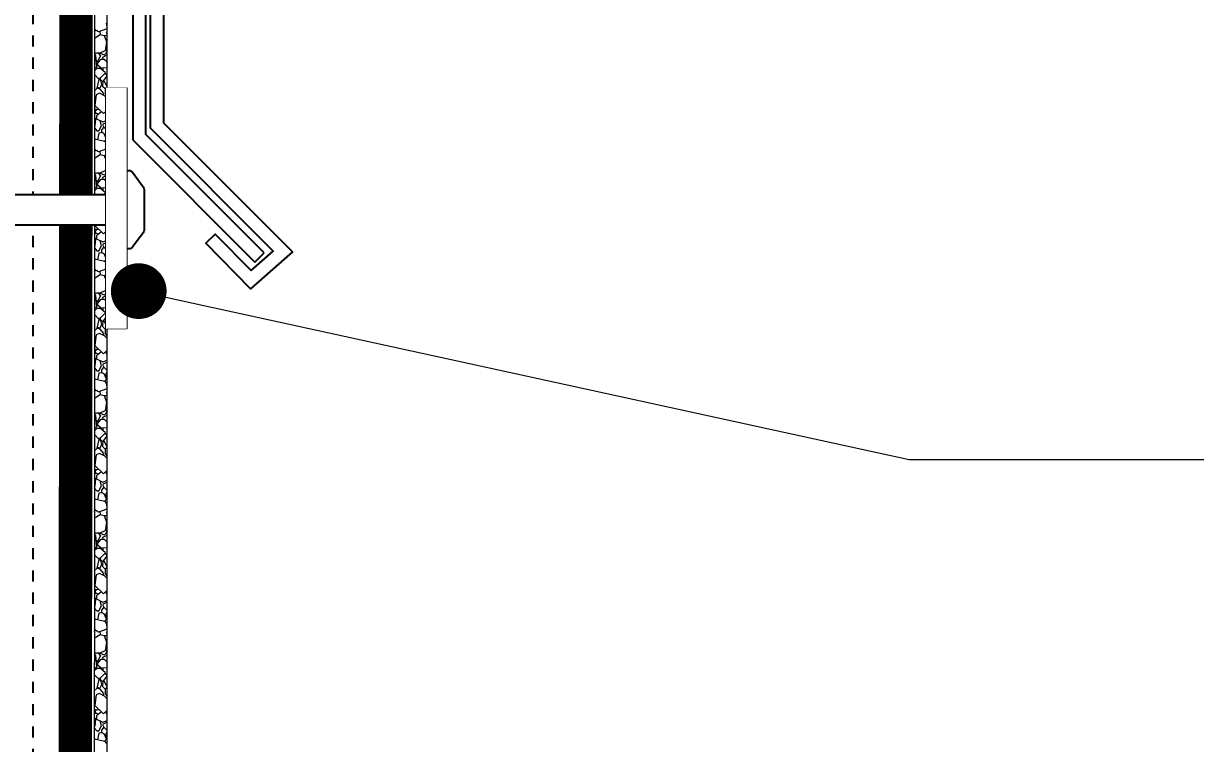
# Model space of a CAD drawing. Header units: inches. Extents: x -0.6 to 87.1, y 0 to 63.4.
# Drawn here: x 10.27 to 20.79, y 52.45 to 58.91 of the extents above; entities that cross this region are included whole.
import ezdxf
from ezdxf import colors
from ezdxf.entities.mleader import LeaderData, LeaderLine
from ezdxf.math import Vec2, Vec3

# ---------------------------------------------------------------- set-up
doc = ezdxf.new("R2010")
doc.units = ezdxf.units.IN
doc.header["$MEASUREMENT"] = 0
doc.set_wipeout_variables(frame=1)
doc.linetypes.add('Dashed - Dense', pattern=[0.8, 0.5, -0.3])
doc.linetypes.add('DASHED2', pattern=[0.1875, 0.125, -0.0625])
for name, color, linetype, lineweight in [('Drainage Mat', 191, 'Continuous', 0), ('RT-250 HRA SYSTEM LIQUID', 241, 'Continuous', 0), ('RT-250 HRA SYSTEM MESH', 3, 'Continuous', 0), ('Text', 20, 'Continuous', 0)]:
    doc.layers.add(name, color=color, linetype=linetype, lineweight=lineweight)
doc.layers.add('Fastener', color=94, linetype='Continuous')
doc.layers.add('Primer', color=32, linetype='DASHED2')
doc.layers.add('Metal', color=17, linetype='Continuous', true_color=0x803345)
doc.layers.add('Protection Course', color=99, linetype='Dashed - Dense', lineweight=0, true_color=0x216123)
doc.styles.get("Standard").update_dxf_attribs({"font": 'arial.ttf'})
doc.dimstyles.get("Standard").update_dxf_attribs({"dimtxt": 0.18, "dimasz": 0.18, "dimexe": 0.18, "dimexo": 0.0625, "dimgap": 0.09, "dimtad": 0, "dimtih": 1, "dimtoh": 1, "dimdec": 4, "dimzin": 0, "dimdsep": 46, "dimtxsty": 'Standard', "dimcen": 0.09, "dimadec": 0, "dimazin": 0, "dimtfac": 1, "dimtdec": 4, "dimtofl": 0, "dimtmove": 0, "dimatfit": 3, "dimfxl": 1, "dimtolj": 1, "dimtzin": 0, "dimarcsym": 0})

# ---------------------------------------------------------------- blocks, each defined once
blk = doc.blocks.new('Ci Tools Composite Lining[11]_2', base_point=(-0.026, 47.058))
at = {"layer": 'Metal', "linetype": 'Continuous'}
for p, q in [((1.183, 37.611), (-1.474, 37.611)), ((-1.474, 37.611), (-1.474, 37.493)), ((1.183, 33.954), (1.183, 37.611)), ((-1.474, 37.493), (1.065, 37.493)), ((1.065, 37.493), (1.065, 33.905)), ((1.065, 33.905), (2.161, 32.81)), ((2.244, 32.893), (1.183, 33.954)), ((2.161, 32.81), (2.244, 32.893))]:
    blk.add_line(p, q, dxfattribs=at)
blk = doc.blocks.new('zamac')
blk.add_wipeout([(-2.344, 0.117), (-2.266, 0.137), (0, 0.137), (0, -0.137), (-2.266, -0.137), (-2.344, -0.117)])
at = {"color": 0, "linetype": 'Continuous', "ltscale": 1.75}
blk.add_lwpolyline([(0, -0.352), (0, 0.352), (0.02, 0.352, -0.236068), (0.051, 0.336), (0.148, 0.206, -0.162278), (0.156, 0.182), (0.156, -0.182, -0.162278), (0.148, -0.206), (0.051, -0.336, -0.236068), (0.02, -0.352)], format="xyb", close=True, dxfattribs=at)
for points in [[(-2.266, 0.039), (-2.266, 0.137), (-2.344, 0.117), (-2.344, -0.117), (-2.266, -0.137), (-2.266, -0.039)], [(-2.266, 0.137), (0, 0.137)], [(-2.344, -0.039), (-1.25, -0.039), (-1.25, 0.039), (-2.344, 0.039)], [(0, -0.137), (-2.266, -0.137)]]:
    blk.add_lwpolyline(points, dxfattribs=at)
blk = doc.blocks.new('flat term')
at = {"layer": 'Fastener'}
blk.add_blockref('zamac', (476.018, 15.024), dxfattribs=at)
at = {"layer": 'Drainage Mat'}
blk.add_lwpolyline([(476.018, 13.957), (475.831, 13.957), (475.831, 16.118), (476.018, 16.118)], close=True, dxfattribs=at)
blk.add_wipeout([(476.018, 13.957), (475.831, 13.957), (475.831, 16.118), (476.018, 16.118)]).dxf.layer = 'Fastener'
blk = doc.blocks.new('_Dot')
at = {"color": 0, "linetype": 'ByBlock', "lineweight": -2}
blk.add_line((-0.5, 0), (-1, 0), dxfattribs=at)
at = {"color": 0, "linetype": 'ByBlock', "const_width": 0.5}
blk.add_lwpolyline([(-0.25, 0, 1), (0.25, 0, 1)], format="xyb", close=True, dxfattribs=at)
blk = doc.blocks.new('_ArchTick')
at = {"color": 0, "linetype": 'ByBlock', "const_width": 0.15}
blk.add_lwpolyline([(-0.5, -0.5), (0.5, 0.5)], dxfattribs=at)
blk = doc.blocks.new('*D18')
at = {"layer": 'Defpoints', "color": 0, "transparency": 16777216}
for p in [(6.672, 61.277), (10.187, 61.277), (11.208, 31.614)]:
    blk.add_point(p, dxfattribs=at)
at = {"layer": 'Text', "color": 0, "lineweight": -2, "transparency": 16777216}
for p, q in [((10.125, 61.277), (6.492, 61.277)), ((6.672, 61.277), (6.672, 46.486)), ((6.672, 31.614), (6.672, 45.603)), ((11.146, 31.614), (6.492, 31.614))]:
    blk.add_line(p, q, dxfattribs=at)
at = {"layer": 'Text', "color": 0, "lineweight": -2, "transparency": 16777216, "xscale": 0.75, "yscale": 0.75, "zscale": 0.75}
for p, rotation in [((6.672, 61.277), 90), ((6.672, 31.614), 270)]:
    blk.add_blockref('_ArchTick', p, dxfattribs=dict(at, rotation=rotation))
at = {"layer": 'Text', "color": 0, "transparency": 16777216, "insert": (6.672, 46.045), "char_height": 0.7, "attachment_point": 5}
blk.add_mtext('\\A1;42" MIN', dxfattribs=at)

msp = doc.modelspace()

# ---------------------------------------------------------------- linework, layer by layer
at = {"layer": 'Metal', "linetype": 'Continuous'}
msp.add_lwpolyline([(0.06357, 58.27812), (-0.28913, 57.92542), (-0.6123, 58.24859), (0.29263, 59.15351), (0.29263, 62.79621), (11.52812, 62.12305), (11.52812, 58.02083), (12.68473, 56.86422), (12.30929, 56.53185), (11.90786, 56.94038), (11.99211, 57.02316), (12.31495, 56.6946), (12.51246, 56.86946), (11.41001, 57.97191), (11.41001, 62.0118), (0.41074, 62.67081), (0.41074, 59.10459), (-0.44526, 58.24859), (-0.28913, 58.09245), (-0.01995, 58.36164)], close=True, dxfattribs=at)
at = {"layer": 'Primer', "ltscale": 0.2}
msp.add_lwpolyline([(58.86909, 24.20765), (16.09392, 24.20765), (14.98872, 24.30546), (10.35511, 24.30546), (10.35806, 61.27703)], dxfattribs=at)
at = {"layer": 'Protection Course', "linetype": 'Continuous'}
for p, q in [((11.015, 58.91226), (11.02078, 58.86306)), ((10.908, 58.78025), (10.96099, 58.81317)), ((10.94449, 58.83609), (10.90801, 58.85908)), ((10.90801, 58.83842), (10.91733, 58.85321)), ((11.02078, 58.86306), (10.94449, 58.83609)), ((10.95684, 58.84045), (10.96099, 58.81317)), ((10.96099, 58.81317), (10.996, 58.80371)), ((10.996, 58.80371), (11.02125, 58.80561)), ((10.996, 58.80371), (11.01569, 58.74621)), ((11.01641, 58.82811), (11.02125, 58.83251)), ((11.02125, 58.81737), (11.01641, 58.82811)), ((11.02125, 58.87572), (11.01903, 58.87794)), ((11.01569, 58.74621), (11.00546, 58.66746)), ((11.02125, 58.7361), (11.01412, 58.73409)), ((10.92047, 58.62558), (10.90797, 58.63499)), ((10.95322, 58.64543), (10.90798, 58.64543)), ((10.93097, 58.52565), (10.92047, 58.62558)), ((10.92529, 58.57976), (10.94394, 58.56427)), ((10.96399, 58.62253), (10.93461, 58.57201)), ((10.93836, 58.55755), (10.96738, 58.59251)), ((10.9411, 58.64543), (10.96399, 58.62253)), ((11.00546, 58.66746), (10.95322, 58.64543)), ((10.95681, 58.64694), (10.99913, 58.63004)), ((10.96738, 58.59251), (10.9953, 58.59251)), ((10.98258, 58.6106), (11.02125, 58.62926)), ((10.98625, 58.59251), (10.98258, 58.6106)), ((10.9953, 58.59251), (11.0183, 58.56952)), ((10.99913, 58.63004), (11.02096, 58.6575)), ((11.0067, 58.67701), (11.02125, 58.6571)), ((10.90795, 58.50724), (10.93097, 58.52565)), ((10.92904, 58.50765), (10.90795, 58.48763)), ((10.90795, 58.49133), (10.90971, 58.48931)), ((10.96266, 58.50765), (10.92904, 58.50765)), ((10.93836, 58.53557), (10.93836, 58.55755)), ((10.9647, 58.51363), (10.93836, 58.53557)), ((11.00893, 58.4696), (10.96266, 58.50765)), ((11.01501, 58.51203), (10.9647, 58.51363)), ((10.98365, 58.51303), (10.98365, 58.49039)), ((11.02125, 58.52253), (11.01501, 58.51203)), ((11.0183, 58.56952), (11.02125, 58.56135)), ((10.95062, 58.41074), (10.90794, 58.45341)), ((10.93227, 58.33271), (10.95062, 58.41074)), ((10.93994, 58.42141), (10.96376, 58.42443)), ((10.96538, 58.40201), (10.94945, 58.40576)), ((10.96013, 58.42397), (10.96013, 58.41342)), ((10.96013, 58.41342), (10.98763, 58.38593)), ((10.96376, 58.42443), (11.00893, 58.4696)), ((10.97357, 58.36589), (10.96538, 58.40201)), ((10.98374, 58.36803), (10.99004, 58.39705)), ((10.98374, 58.34366), (10.98374, 58.36803)), ((10.99004, 58.39705), (10.99329, 58.39754)), ((10.99117, 58.40152), (11.02125, 58.44146)), ((11.02125, 58.34516), (10.99117, 58.40152)), ((11.00367, 58.46434), (11.02125, 58.44864)), ((10.90792, 58.30835), (10.93227, 58.33271)), ((10.92405, 58.27144), (10.91106, 58.17589)), ((10.95334, 58.28542), (10.92405, 58.27144)), ((10.95846, 58.32232), (10.93227, 58.33271)), ((10.93438, 58.34167), (10.95555, 58.3308)), ((10.99729, 58.26212), (10.95334, 58.28542)), ((10.95555, 58.3308), (10.97357, 58.36589)), ((10.99305, 58.28324), (10.95846, 58.32232)), ((11.00318, 58.32423), (10.98374, 58.34366)), ((10.98683, 58.26766), (10.99305, 58.28324)), ((11.02125, 58.33952), (11.00318, 58.32423)), ((11.00318, 58.32423), (11.00318, 58.28207)), ((11.00318, 58.28207), (11.02125, 58.25947)), ((10.9079, 58.21465), (10.91685, 58.21844)), ((10.915, 58.20484), (10.9079, 58.19773)), ((10.90791, 58.25529), (10.92149, 58.25264)), ((10.91106, 58.17589), (10.99063, 58.10298)), ((11.02125, 58.23815), (10.99729, 58.26212)), ((10.92182, 58.0525), (10.90787, 58.06645)), ((10.90788, 58.10487), (10.92732, 58.10732)), ((10.90789, 58.14508), (10.9509, 58.13939)), ((10.91159, 58.06273), (10.92538, 58.06675)), ((10.93122, 58.14199), (10.91448, 58.12525)), ((10.91448, 58.12525), (10.91691, 58.10601)), ((10.91589, 57.99319), (10.92182, 58.0525)), ((10.97281, 58.11931), (10.92538, 58.08301)), ((10.92538, 58.08301), (10.92538, 58.05571)), ((10.92538, 58.05571), (10.98264, 58.02841)), ((10.92732, 58.10732), (10.94566, 58.09853)), ((10.99063, 58.10298), (11.02125, 58.1336)), ((11.02125, 58.0996), (11.00728, 58.11963)), ((10.90786, 57.9868), (10.91589, 57.99319)), ((10.90786, 57.97649), (10.92942, 57.94938)), ((10.92942, 57.94938), (10.94711, 57.94938)), ((10.94711, 57.94938), (10.97273, 57.9948)), ((10.97273, 57.9948), (10.96111, 58.03867)), ((10.99374, 57.98283), (10.9711, 57.95669)), ((10.9711, 57.95669), (10.9711, 57.93128)), ((11.02125, 58.02768), (10.98119, 58.00538)), ((10.98119, 58.00538), (10.99374, 57.98283)), ((10.98264, 58.02841), (11.02125, 58.04363)), ((10.99374, 57.98283), (11.02125, 57.95121)), ((10.90784, 57.87531), (10.92368, 57.87531)), ((10.92368, 57.87531), (10.99853, 57.85545)), ((10.94918, 57.92733), (10.93461, 57.87241)), ((10.93461, 57.87241), (10.93531, 57.87508)), ((10.97738, 57.93242), (10.94918, 57.92733)), ((10.99449, 57.92132), (10.97738, 57.93242)), ((11.01669, 57.87508), (10.99449, 57.92132)), ((10.99853, 57.85545), (11.01669, 57.87508)), ((10.99853, 57.85545), (11.015, 57.8355)), ((11.02125, 57.93705), (11.01079, 57.92338)), ((11.01079, 57.92338), (11.01079, 57.90513)), ((11.01079, 57.90513), (11.02125, 57.89178)), ((10.90781, 57.70337), (10.96099, 57.73641)), ((10.94449, 57.75933), (10.90782, 57.78244)), ((10.90782, 57.76136), (10.91733, 57.77645)), ((11.02078, 57.7863), (10.94449, 57.75933)), ((10.95684, 57.7637), (10.96099, 57.73641)), ((10.96099, 57.73641), (10.996, 57.72695)), ((11.015, 57.8355), (11.02078, 57.7863)), ((11.01641, 57.75135), (11.02125, 57.75576)), ((11.02125, 57.74061), (11.01641, 57.75135)), ((11.02125, 57.79896), (11.01903, 57.80118)), ((10.996, 57.72695), (11.02125, 57.72886)), ((10.996, 57.72695), (11.01569, 57.66946)), ((11.01569, 57.66946), (11.00546, 57.5907)), ((11.02125, 57.65934), (11.01412, 57.65733)), ((10.95322, 57.56867), (10.90778, 57.56867)), ((10.92047, 57.54882), (10.90778, 57.55837)), ((10.93097, 57.4489), (10.92047, 57.54882)), ((10.96399, 57.54577), (10.93461, 57.49526)), ((10.9411, 57.56867), (10.96399, 57.54577)), ((11.00546, 57.5907), (10.95322, 57.56867)), ((10.95681, 57.57018), (10.99913, 57.55328)), ((10.98258, 57.53384), (11.02125, 57.5525)), ((10.98625, 57.51576), (10.98258, 57.53384)), ((10.99913, 57.55328), (11.02096, 57.58074)), ((11.0067, 57.60026), (11.02125, 57.58035)), ((10.92904, 57.43089), (10.90775, 57.41069)), ((10.90776, 57.43033), (10.93097, 57.4489)), ((10.92529, 57.503), (10.94394, 57.48752)), ((10.96266, 57.43089), (10.92904, 57.43089)), ((10.93836, 57.48079), (10.96738, 57.51576)), ((10.93836, 57.45881), (10.93836, 57.48079)), ((10.9647, 57.43687), (10.93836, 57.45881)), ((11.00893, 57.39284), (10.96266, 57.43089)), ((11.01501, 57.43527), (10.9647, 57.43687)), ((10.96738, 57.51576), (10.9953, 57.51576)), ((10.98365, 57.43627), (10.98365, 57.41363)), ((10.9953, 57.51576), (11.0183, 57.49276)), ((11.02125, 57.44577), (11.01501, 57.43527)), ((11.0183, 57.49276), (11.02125, 57.48459)), ((10.95062, 57.33398), (10.90775, 57.37685)), ((10.90776, 57.41479), (10.90971, 57.41255)), ((10.93227, 57.25596), (10.95062, 57.33398)), ((10.93994, 57.34465), (10.96376, 57.34767)), ((10.96538, 57.32526), (10.94945, 57.329)), ((10.96013, 57.34721), (10.96013, 57.33666)), ((10.96013, 57.33666), (10.98763, 57.30917)), ((10.96376, 57.34767), (11.00893, 57.39284)), ((10.97357, 57.28913), (10.96538, 57.32526)), ((10.98374, 57.29127), (10.99004, 57.32029)), ((10.99004, 57.32029), (10.99329, 57.32078)), ((10.99117, 57.32476), (11.02125, 57.3647)), ((11.02125, 57.2684), (10.99117, 57.32476)), ((11.00367, 57.38758), (11.02125, 57.37189)), ((10.90772, 57.2314), (10.93227, 57.25596)), ((10.95846, 57.24556), (10.93227, 57.25596)), ((10.93438, 57.26491), (10.95555, 57.25404)), ((10.95555, 57.25404), (10.97357, 57.28913)), ((10.99305, 57.20648), (10.95846, 57.24556)), ((10.98374, 57.26691), (10.98374, 57.29127)), ((11.00318, 57.24747), (10.98374, 57.26691)), ((11.02125, 57.26276), (11.00318, 57.24747)), ((11.00318, 57.24747), (11.00318, 57.20531)), ((10.915, 57.12808), (10.9077, 57.12078)), ((10.90771, 57.17857), (10.92149, 57.17589)), ((10.90771, 57.13781), (10.91685, 57.14168)), ((10.92405, 57.19468), (10.91106, 57.09913)), ((10.95334, 57.20866), (10.92405, 57.19468)), ((10.99729, 57.18536), (10.95334, 57.20866)), ((10.98683, 57.19091), (10.99305, 57.20648)), ((11.02125, 57.1614), (10.99729, 57.18536)), ((11.00318, 57.20531), (11.02125, 57.18272)), ((10.90769, 57.06835), (10.9509, 57.06263)), ((10.90769, 57.02809), (10.92732, 57.03056)), ((10.91106, 57.09913), (10.99063, 57.02622)), ((10.93122, 57.06523), (10.91448, 57.04849)), ((10.91448, 57.04849), (10.91691, 57.02925)), ((10.97281, 57.04255), (10.92538, 57.00625)), ((10.92538, 57.00625), (10.92538, 56.97895)), ((10.92732, 57.03056), (10.94566, 57.02178)), ((10.99063, 57.02622), (11.02125, 57.05684)), ((11.02125, 57.02285), (11.00728, 57.04287)), ((10.90766, 56.89997), (10.92942, 56.87262)), ((10.90767, 56.90989), (10.91589, 56.91643)), ((10.92182, 56.97575), (10.90768, 56.98989)), ((10.91159, 56.98598), (10.92538, 56.98999)), ((10.91589, 56.91643), (10.92182, 56.97575)), ((10.92538, 56.97895), (10.98264, 56.95165)), ((10.94711, 56.87262), (10.97273, 56.91804)), ((10.97273, 56.91804), (10.96111, 56.96191)), ((10.99374, 56.90608), (10.9711, 56.87993)), ((11.02125, 56.95092), (10.98119, 56.92862)), ((10.98119, 56.92862), (10.99374, 56.90608)), ((10.98264, 56.95165), (11.02125, 56.96687)), ((10.99374, 56.90608), (11.02125, 56.87445)), ((10.90765, 56.79855), (10.92368, 56.79855)), ((10.92368, 56.79855), (10.99853, 56.77869)), ((10.92942, 56.87262), (10.94711, 56.87262)), ((10.94918, 56.85057), (10.93461, 56.79565)), ((10.93461, 56.79565), (10.93531, 56.79832)), ((10.97738, 56.85566), (10.94918, 56.85057)), ((10.9711, 56.87993), (10.9711, 56.85452)), ((10.99449, 56.84456), (10.97738, 56.85566)), ((11.01669, 56.79832), (10.99449, 56.84456)), ((10.99853, 56.77869), (11.01669, 56.79832)), ((11.02125, 56.86029), (11.01079, 56.84662)), ((11.01079, 56.84662), (11.01079, 56.82837)), ((11.01079, 56.82837), (11.02125, 56.81503)), ((10.90762, 56.6843), (10.91733, 56.69969)), ((10.94449, 56.68257), (10.90763, 56.70581)), ((11.02078, 56.70954), (10.94449, 56.68257)), ((10.95684, 56.68694), (10.96099, 56.65965)), ((10.99853, 56.77869), (11.015, 56.75874)), ((11.015, 56.75874), (11.02078, 56.70954)), ((11.02125, 56.7222), (11.01903, 56.72442)), ((10.90761, 56.62649), (10.96099, 56.65965)), ((10.96099, 56.65965), (10.996, 56.65019)), ((10.996, 56.65019), (11.02125, 56.6521)), ((10.996, 56.65019), (11.01569, 56.5927)), ((11.01569, 56.5927), (11.00546, 56.51395)), ((11.02125, 56.58259), (11.01412, 56.58058)), ((11.01641, 56.67459), (11.02125, 56.679)), ((11.02125, 56.66386), (11.01641, 56.67459)), ((10.95322, 56.49191), (10.90759, 56.49191)), ((10.92047, 56.47206), (10.90759, 56.48176)), ((10.9411, 56.49191), (10.96399, 56.46901)), ((11.00546, 56.51395), (10.95322, 56.49191)), ((10.95681, 56.49342), (10.99913, 56.47653)), ((10.98258, 56.45709), (11.02125, 56.47574)), ((10.99913, 56.47653), (11.02096, 56.50399)), ((11.0067, 56.5235), (11.02125, 56.50359)), ((10.90757, 56.35342), (10.93097, 56.37214)), ((10.93097, 56.37214), (10.92047, 56.47206)), ((10.92529, 56.42624), (10.94394, 56.41076)), ((10.96399, 56.46901), (10.93461, 56.4185)), ((10.93836, 56.40403), (10.96738, 56.439)), ((10.93836, 56.38205), (10.93836, 56.40403)), ((10.9647, 56.36011), (10.93836, 56.38205)), ((10.96738, 56.439), (10.9953, 56.439)), ((10.98625, 56.439), (10.98258, 56.45709)), ((10.9953, 56.439), (11.0183, 56.416)), ((11.0183, 56.416), (11.02125, 56.40783)), ((10.92904, 56.35413), (10.90756, 56.33375)), ((10.90756, 56.33825), (10.90971, 56.33579)), ((10.95062, 56.25722), (10.90756, 56.30028)), ((10.96266, 56.35413), (10.92904, 56.35413)), ((10.93994, 56.2679), (10.96376, 56.27091)), ((10.96013, 56.27045), (10.96013, 56.2599)), ((11.00893, 56.31608), (10.96266, 56.35413)), ((10.96376, 56.27091), (11.00893, 56.31608)), ((11.01501, 56.35851), (10.9647, 56.36011)), ((10.98365, 56.35951), (10.98365, 56.33687)), ((10.99117, 56.248), (11.02125, 56.28795)), ((11.00367, 56.31082), (11.02125, 56.29513)), ((11.02125, 56.36902), (11.01501, 56.35851)), ((10.90753, 56.15445), (10.93227, 56.1792)), ((10.93227, 56.1792), (10.95062, 56.25722)), ((10.95846, 56.1688), (10.93227, 56.1792)), ((10.93438, 56.18815), (10.95555, 56.17728)), ((10.96538, 56.2485), (10.94945, 56.25224)), ((10.95555, 56.17728), (10.97357, 56.21237)), ((10.99305, 56.12972), (10.95846, 56.1688)), ((10.96013, 56.2599), (10.98763, 56.23241)), ((10.97357, 56.21237), (10.96538, 56.2485)), ((10.98374, 56.21451), (10.99004, 56.24353)), ((10.98374, 56.19015), (10.98374, 56.21451)), ((11.00318, 56.17071), (10.98374, 56.19015)), ((10.99004, 56.24353), (10.99329, 56.24402)), ((11.02125, 56.19164), (10.99117, 56.248)), ((11.02125, 56.186), (11.00318, 56.17071)), ((11.00318, 56.17071), (11.00318, 56.12855)), ((10.90751, 56.06097), (10.91685, 56.06492)), ((10.90752, 56.10185), (10.92149, 56.09913)), ((10.92405, 56.11792), (10.91106, 56.02237)), ((10.95334, 56.1319), (10.92405, 56.11792)), ((10.99729, 56.1086), (10.95334, 56.1319)), ((10.98683, 56.11415), (10.99305, 56.12972)), ((11.02125, 56.08464), (10.99729, 56.1086)), ((11.00318, 56.12855), (11.02125, 56.10596)), ((10.90749, 55.9513), (10.92732, 55.9538)), ((10.9075, 55.99161), (10.9509, 55.98587)), ((10.915, 56.05132), (10.90751, 56.04383)), ((10.91106, 56.02237), (10.99063, 55.94947)), ((10.93122, 55.98847), (10.91448, 55.97173)), ((10.91448, 55.97173), (10.91691, 55.95249)), ((10.97281, 55.9658), (10.92538, 55.92949)), ((10.92732, 55.9538), (10.94566, 55.94502)), ((10.99063, 55.94947), (11.02125, 55.98008)), ((11.02125, 55.94609), (11.00728, 55.96611)), ((10.92182, 55.89899), (10.90749, 55.91332)), ((10.91159, 55.90922), (10.92538, 55.91323)), ((10.91589, 55.83967), (10.92182, 55.89899)), ((10.92538, 55.92949), (10.92538, 55.90219)), ((10.92538, 55.90219), (10.98264, 55.87489)), ((10.97273, 55.84129), (10.96111, 55.88516)), ((11.02125, 55.87416), (10.98119, 55.85186)), ((10.98119, 55.85186), (10.99374, 55.82932)), ((10.98264, 55.87489), (11.02125, 55.89011)), ((10.90747, 55.83298), (10.91589, 55.83967)), ((10.90747, 55.82346), (10.92942, 55.79586)), ((10.92942, 55.79586), (10.94711, 55.79586)), ((10.94918, 55.77381), (10.93461, 55.7189)), ((10.94711, 55.79586), (10.97273, 55.84129)), ((10.97738, 55.7789), (10.94918, 55.77381)), ((10.99374, 55.82932), (10.9711, 55.80317)), ((10.9711, 55.80317), (10.9711, 55.77776)), ((10.99449, 55.7678), (10.97738, 55.7789)), ((10.99374, 55.82932), (11.02125, 55.7977)), ((11.01669, 55.72156), (10.99449, 55.7678)), ((11.02125, 55.78354), (11.01079, 55.76986)), ((11.01079, 55.76986), (11.01079, 55.75161)), ((11.01079, 55.75161), (11.02125, 55.73827)), ((10.90745, 55.72179), (10.92368, 55.72179)), ((10.92368, 55.72179), (10.99853, 55.70193)), ((10.93461, 55.7189), (10.93531, 55.72156)), ((10.99853, 55.70193), (11.01669, 55.72156)), ((10.99853, 55.70193), (11.015, 55.68199)), ((11.015, 55.68199), (11.02078, 55.63278)), ((11.02125, 55.64545), (11.01903, 55.64766)), ((10.90742, 55.54961), (10.96099, 55.58289)), ((10.90743, 55.60723), (10.91733, 55.62293)), ((10.94449, 55.60581), (10.90744, 55.62917)), ((11.02078, 55.63278), (10.94449, 55.60581)), ((10.95684, 55.61018), (10.96099, 55.58289)), ((10.96099, 55.58289), (10.996, 55.57343)), ((10.996, 55.57343), (11.02125, 55.57534)), ((10.996, 55.57343), (11.01569, 55.51594)), ((11.01641, 55.59783), (11.02125, 55.60224)), ((11.02125, 55.5871), (11.01641, 55.59783)), ((11.00546, 55.43719), (10.95322, 55.41515)), ((10.99913, 55.39977), (11.02096, 55.42723)), ((11.01569, 55.51594), (11.00546, 55.43719)), ((11.0067, 55.44674), (11.02125, 55.42683)), ((11.02125, 55.50583), (11.01412, 55.50382)), ((10.95322, 55.41515), (10.9074, 55.41515)), ((10.92047, 55.3953), (10.9074, 55.40515)), ((10.93097, 55.29538), (10.92047, 55.3953)), ((10.92529, 55.34948), (10.94394, 55.334)), ((10.96399, 55.39225), (10.93461, 55.34174)), ((10.93836, 55.32728), (10.96738, 55.36224)), ((10.93836, 55.3053), (10.93836, 55.32728)), ((10.9411, 55.41515), (10.96399, 55.39225)), ((10.95681, 55.41666), (10.99913, 55.39977)), ((10.96738, 55.36224), (10.9953, 55.36224)), ((10.98258, 55.38033), (11.02125, 55.39898)), ((10.98625, 55.36224), (10.98258, 55.38033)), ((10.9953, 55.36224), (11.0183, 55.33924)), ((11.0183, 55.33924), (11.02125, 55.33107)), ((10.95062, 55.18046), (10.90736, 55.22371)), ((10.90737, 55.2765), (10.93097, 55.29538)), ((10.92904, 55.27738), (10.90737, 55.25681)), ((10.90737, 55.26171), (10.90971, 55.25903)), ((10.96266, 55.27738), (10.92904, 55.27738)), ((10.9647, 55.28336), (10.93836, 55.3053)), ((11.00893, 55.23932), (10.96266, 55.27738)), ((10.96376, 55.19415), (11.00893, 55.23932)), ((11.01501, 55.28175), (10.9647, 55.28336)), ((10.98365, 55.28275), (10.98365, 55.26011)), ((11.00367, 55.23406), (11.02125, 55.21837)), ((11.02125, 55.29226), (11.01501, 55.28175)), ((10.93227, 55.10244), (10.95062, 55.18046)), ((10.93438, 55.11139), (10.95555, 55.10052)), ((10.93994, 55.19114), (10.96376, 55.19415)), ((10.96538, 55.17174), (10.94945, 55.17549)), ((10.95555, 55.10052), (10.97357, 55.13561)), ((10.96013, 55.19369), (10.96013, 55.18315)), ((10.96013, 55.18315), (10.98763, 55.15565)), ((10.97357, 55.13561), (10.96538, 55.17174)), ((10.98374, 55.13775), (10.99004, 55.16677)), ((10.98374, 55.11339), (10.98374, 55.13775)), ((11.00318, 55.09395), (10.98374, 55.11339)), ((10.99004, 55.16677), (10.99329, 55.16726)), ((10.99117, 55.17125), (11.02125, 55.21119)), ((11.02125, 55.11488), (10.99117, 55.17125)), ((11.02125, 55.10924), (11.00318, 55.09395)), ((10.90733, 55.02513), (10.92149, 55.02237)), ((10.90734, 55.0775), (10.93227, 55.10244)), ((10.92405, 55.04116), (10.91106, 54.94562)), ((10.95334, 55.05515), (10.92405, 55.04116)), ((10.95846, 55.09204), (10.93227, 55.10244)), ((10.99729, 55.03184), (10.95334, 55.05515)), ((10.99305, 55.05296), (10.95846, 55.09204)), ((10.98683, 55.03739), (10.99305, 55.05296)), ((11.02125, 55.00788), (10.99729, 55.03184)), ((11.00318, 55.09395), (11.00318, 55.05179)), ((11.00318, 55.05179), (11.02125, 55.0292)), ((10.90731, 54.91488), (10.9509, 54.90911)), ((10.90732, 54.98413), (10.91685, 54.98816)), ((10.915, 54.97456), (10.90732, 54.96688)), ((10.91106, 54.94562), (10.99063, 54.87271)), ((10.93122, 54.91172), (10.91448, 54.89498)), ((10.99063, 54.87271), (11.02125, 54.90333)), ((10.92182, 54.82223), (10.90699, 54.83706)), ((10.9073, 54.87452), (10.92732, 54.87704)), ((10.91159, 54.83246), (10.92538, 54.83647)), ((10.91448, 54.89498), (10.91691, 54.87573)), ((10.91589, 54.76291), (10.92182, 54.82223)), ((10.97281, 54.88904), (10.92538, 54.85273)), ((10.92538, 54.85273), (10.92538, 54.82543)), ((10.92538, 54.82543), (10.98264, 54.79813)), ((10.92732, 54.87704), (10.94566, 54.86826)), ((10.97273, 54.76453), (10.96111, 54.8084)), ((11.02125, 54.7974), (10.98119, 54.7751)), ((10.98264, 54.79813), (11.02125, 54.81336)), ((11.02125, 54.86933), (11.00728, 54.88935)), ((10.90728, 54.75607), (10.91589, 54.76291)), ((10.90728, 54.74694), (10.92942, 54.7191)), ((10.92942, 54.7191), (10.94711, 54.7191)), ((10.94918, 54.69705), (10.93461, 54.64214)), ((10.94711, 54.7191), (10.97273, 54.76453)), ((10.97738, 54.70214), (10.94918, 54.69705)), ((10.99374, 54.75256), (10.9711, 54.72641)), ((10.9711, 54.72641), (10.9711, 54.70101)), ((10.99449, 54.69104), (10.97738, 54.70214)), ((10.98119, 54.7751), (10.99374, 54.75256)), ((10.99374, 54.75256), (11.02125, 54.72094)), ((11.01669, 54.6448), (10.99449, 54.69104)), ((11.02125, 54.70678), (11.01079, 54.6931)), ((11.01079, 54.6931), (11.01079, 54.67485)), ((10.90726, 54.64504), (10.92368, 54.64504)), ((10.92368, 54.64504), (10.99853, 54.62518)), ((10.93461, 54.64214), (10.93531, 54.6448)), ((10.99853, 54.62518), (11.01669, 54.6448)), ((10.99853, 54.62518), (11.015, 54.60523)), ((11.01079, 54.67485), (11.02125, 54.66151)), ((11.015, 54.60523), (11.02078, 54.55603)), ((10.90723, 54.47273), (10.96099, 54.50613)), ((10.94449, 54.52906), (10.90724, 54.55253)), ((10.90724, 54.53017), (10.91733, 54.54617)), ((11.02078, 54.55603), (10.94449, 54.52906)), ((10.95684, 54.53342), (10.96099, 54.50613)), ((10.96099, 54.50613), (10.996, 54.49667)), ((10.996, 54.49667), (11.02125, 54.49858)), ((10.996, 54.49667), (11.01569, 54.43918)), ((11.01641, 54.52107), (11.02125, 54.52548)), ((11.02125, 54.51034), (11.01641, 54.52107)), ((11.02125, 54.56869), (11.01903, 54.57091)), ((11.01569, 54.43918), (11.00546, 54.36043)), ((11.02125, 54.42907), (11.01412, 54.42706)), ((10.95322, 54.33839), (10.9072, 54.33839)), ((10.92047, 54.31855), (10.9072, 54.32853)), ((10.93097, 54.21862), (10.92047, 54.31855)), ((10.92529, 54.27272), (10.94394, 54.25724)), ((10.96399, 54.3155), (10.93461, 54.26498)), ((10.93836, 54.25052), (10.96738, 54.28548)), ((10.9411, 54.33839), (10.96399, 54.3155)), ((11.00546, 54.36043), (10.95322, 54.33839)), ((10.95681, 54.3399), (10.99913, 54.32301)), ((10.96738, 54.28548), (10.9953, 54.28548)), ((10.98258, 54.30357), (11.02125, 54.32222)), ((10.98625, 54.28548), (10.98258, 54.30357)), ((10.9953, 54.28548), (11.0183, 54.26249)), ((10.99913, 54.32301), (11.02096, 54.35047)), ((11.0067, 54.36998), (11.02125, 54.35007)), ((10.90718, 54.19959), (10.93097, 54.21862)), ((10.92904, 54.20062), (10.90718, 54.17987)), ((10.90718, 54.18517), (10.90971, 54.18227)), ((10.96266, 54.20062), (10.92904, 54.20062)), ((10.93836, 54.22854), (10.93836, 54.25052)), ((10.9647, 54.2066), (10.93836, 54.22854)), ((11.00893, 54.16256), (10.96266, 54.20062)), ((10.96376, 54.11739), (11.00893, 54.16256)), ((11.01501, 54.20499), (10.9647, 54.2066)), ((10.98365, 54.20599), (10.98365, 54.18335)), ((11.02125, 54.2155), (11.01501, 54.20499)), ((11.0183, 54.26249), (11.02125, 54.25431)), ((10.95062, 54.1037), (10.90717, 54.14715)), ((10.93227, 54.02568), (10.95062, 54.1037)), ((10.93994, 54.11438), (10.96376, 54.11739)), ((10.96538, 54.09498), (10.94945, 54.09873)), ((10.95555, 54.02376), (10.97357, 54.05886)), ((10.96013, 54.11693), (10.96013, 54.10639)), ((10.96013, 54.10639), (10.98763, 54.0789)), ((10.97357, 54.05886), (10.96538, 54.09498)), ((10.98374, 54.061), (10.99004, 54.09001)), ((10.98374, 54.03663), (10.98374, 54.061)), ((10.99004, 54.09001), (10.99329, 54.0905)), ((10.99117, 54.09449), (11.02125, 54.13443)), ((11.02125, 54.03813), (10.99117, 54.09449)), ((11.00367, 54.15731), (11.02125, 54.14161)), ((10.90714, 54.00055), (10.93227, 54.02568)), ((10.92405, 53.9644), (10.91106, 53.86886)), ((10.95334, 53.97839), (10.92405, 53.9644)), ((10.95846, 54.01528), (10.93227, 54.02568)), ((10.93438, 54.03464), (10.95555, 54.02376)), ((10.99729, 53.95508), (10.95334, 53.97839)), ((10.99305, 53.9762), (10.95846, 54.01528)), ((11.00318, 54.01719), (10.98374, 54.03663)), ((10.98683, 53.96063), (10.99305, 53.9762)), ((11.02125, 53.93112), (10.99729, 53.95508)), ((11.02125, 54.03249), (11.00318, 54.01719)), ((11.00318, 54.01719), (11.00318, 53.97503)), ((11.00318, 53.97503), (11.02125, 53.95244)), ((10.915, 53.8978), (10.90712, 53.88993)), ((10.90713, 53.94841), (10.92149, 53.94561)), ((10.90713, 53.90729), (10.91685, 53.9114)), ((10.91106, 53.86886), (10.99063, 53.79595)), ((10.92182, 53.74547), (10.90699, 53.7603)), ((10.90711, 53.79774), (10.92732, 53.80029)), ((10.90712, 53.83815), (10.9509, 53.83235)), ((10.91159, 53.7557), (10.92538, 53.75971)), ((10.93122, 53.83496), (10.91448, 53.81822)), ((10.91448, 53.81822), (10.91691, 53.79897)), ((10.91589, 53.68616), (10.92182, 53.74547)), ((10.97281, 53.81228), (10.92538, 53.77597)), ((10.92538, 53.77597), (10.92538, 53.74868)), ((10.92538, 53.74868), (10.98264, 53.72138)), ((10.92732, 53.80029), (10.94566, 53.7915)), ((10.99063, 53.79595), (11.02125, 53.82657)), ((11.02125, 53.79257), (11.00728, 53.81259)), ((10.90709, 53.67915), (10.91589, 53.68616)), ((10.90709, 53.67042), (10.92942, 53.64234)), ((10.92942, 53.64234), (10.94711, 53.64234)), ((10.94711, 53.64234), (10.97273, 53.68777)), ((10.97273, 53.68777), (10.96111, 53.73164)), ((10.99374, 53.6758), (10.9711, 53.64965)), ((10.9711, 53.64965), (10.9711, 53.62425)), ((11.02125, 53.72064), (10.98119, 53.69835)), ((10.98119, 53.69835), (10.99374, 53.6758)), ((10.98264, 53.72138), (11.02125, 53.7366)), ((10.99374, 53.6758), (11.02125, 53.64418)), ((10.90707, 53.56828), (10.92368, 53.56828)), ((10.92368, 53.56828), (10.99853, 53.54842)), ((10.94918, 53.6203), (10.93461, 53.56538)), ((10.93461, 53.56538), (10.93531, 53.56804)), ((10.97738, 53.62538), (10.94918, 53.6203)), ((10.99449, 53.61428), (10.97738, 53.62538)), ((11.01669, 53.56805), (10.99449, 53.61428)), ((10.99853, 53.54842), (11.01669, 53.56805)), ((10.99853, 53.54842), (11.015, 53.52847)), ((11.02125, 53.63002), (11.01079, 53.61634)), ((11.01079, 53.61634), (11.01079, 53.59809)), ((11.01079, 53.59809), (11.02125, 53.58475)), ((10.90704, 53.39586), (10.96099, 53.42938)), ((10.94449, 53.4523), (10.90705, 53.4759)), ((10.90705, 53.4531), (10.91733, 53.46942)), ((11.02078, 53.47927), (10.94449, 53.4523)), ((10.95684, 53.45666), (10.96099, 53.42938)), ((10.96099, 53.42938), (10.996, 53.41992)), ((11.015, 53.52847), (11.02078, 53.47927)), ((11.01641, 53.44431), (11.02125, 53.44872)), ((11.02125, 53.43358), (11.01641, 53.44431)), ((11.02125, 53.49193), (11.01903, 53.49415)), ((10.996, 53.41992), (11.02125, 53.42182)), ((10.996, 53.41992), (11.01569, 53.36242)), ((11.01569, 53.36242), (11.00546, 53.28367)), ((11.02125, 53.35231), (11.01412, 53.3503)), ((10.95322, 53.26163), (10.90701, 53.26163)), ((10.92047, 53.24179), (10.90701, 53.25192)), ((10.93097, 53.14186), (10.92047, 53.24179)), ((10.96399, 53.23874), (10.93461, 53.18822)), ((10.9411, 53.26163), (10.96399, 53.23874)), ((11.00546, 53.28367), (10.95322, 53.26163)), ((10.95681, 53.26315), (10.99913, 53.24625)), ((10.98258, 53.22681), (11.02125, 53.24546)), ((10.98625, 53.20872), (10.98258, 53.22681)), ((10.99913, 53.24625), (11.02096, 53.27371)), ((11.0067, 53.29322), (11.02125, 53.27331)), ((10.92904, 53.12386), (10.90698, 53.10293)), ((10.90699, 53.12268), (10.93097, 53.14186)), ((10.92529, 53.19596), (10.94394, 53.18048)), ((10.96266, 53.12386), (10.92904, 53.12386)), ((10.93836, 53.17376), (10.96738, 53.20872)), ((10.93836, 53.15178), (10.93836, 53.17376)), ((10.9647, 53.12984), (10.93836, 53.15178)), ((11.00893, 53.0858), (10.96266, 53.12386)), ((11.01501, 53.12824), (10.9647, 53.12984)), ((10.96738, 53.20872), (10.9953, 53.20872)), ((10.98365, 53.12923), (10.98365, 53.1066)), ((10.9953, 53.20872), (11.0183, 53.18573)), ((11.02125, 53.13874), (11.01501, 53.12824)), ((11.0183, 53.18573), (11.02125, 53.17755)), ((10.90698, 53.10864), (10.90971, 53.10551)), ((10.95062, 53.02694), (10.90698, 53.07058)), ((10.93227, 52.94892), (10.95062, 53.02694)), ((10.93994, 53.03762), (10.96376, 53.04063)), ((10.96538, 53.01822), (10.94945, 53.02197)), ((10.96013, 53.04017), (10.96013, 53.02963)), ((10.96013, 53.02963), (10.98763, 53.00214)), ((10.96376, 53.04063), (11.00893, 53.0858)), ((10.97357, 52.9821), (10.96538, 53.01822)), ((10.98374, 52.98424), (10.99004, 53.01326)), ((10.99004, 53.01326), (10.99329, 53.01374)), ((10.99117, 53.01773), (11.02125, 53.05767)), ((11.02125, 52.96137), (10.99117, 53.01773)), ((11.00367, 53.08055), (11.02125, 53.06485)), ((10.90695, 52.9236), (10.93227, 52.94892)), ((10.95334, 52.90163), (10.92405, 52.88765)), ((10.95846, 52.93852), (10.93227, 52.94892)), ((10.93438, 52.95788), (10.95555, 52.94701)), ((10.99729, 52.87833), (10.95334, 52.90163)), ((10.95555, 52.94701), (10.97357, 52.9821)), ((10.99305, 52.89944), (10.95846, 52.93852)), ((10.98374, 52.95987), (10.98374, 52.98424)), ((11.00318, 52.94043), (10.98374, 52.95987)), ((10.98683, 52.88387), (10.99305, 52.89944)), ((11.02125, 52.95573), (11.00318, 52.94043)), ((11.00318, 52.94043), (11.00318, 52.89828)), ((10.90693, 52.83045), (10.91685, 52.83465)), ((10.915, 52.82105), (10.90693, 52.81298)), ((10.90694, 52.87169), (10.92149, 52.86885)), ((10.92405, 52.88765), (10.91106, 52.7921)), ((11.02125, 52.85436), (10.99729, 52.87833)), ((11.00318, 52.89828), (11.02125, 52.87568)), ((10.90692, 52.76142), (10.9509, 52.75559)), ((10.90692, 52.72095), (10.92732, 52.72353)), ((10.91106, 52.7921), (10.99063, 52.71919)), ((10.93122, 52.7582), (10.91448, 52.74146)), ((10.91448, 52.74146), (10.91691, 52.72221)), ((10.97281, 52.73552), (10.92538, 52.69922)), ((10.92538, 52.69922), (10.92538, 52.67192)), ((10.92732, 52.72353), (10.94566, 52.71474)), ((10.99063, 52.71919), (11.02125, 52.74981)), ((11.02125, 52.71581), (11.00728, 52.73584)), ((10.90689, 52.60224), (10.91589, 52.6094)), ((10.90689, 52.59391), (10.92942, 52.56559)), ((10.92182, 52.66871), (10.90699, 52.68354)), ((10.91159, 52.67894), (10.92538, 52.68296)), ((10.91589, 52.6094), (10.92182, 52.66871)), ((10.92538, 52.67192), (10.98264, 52.64462)), ((10.94711, 52.56559), (10.97273, 52.61101)), ((10.97273, 52.61101), (10.96111, 52.65488)), ((10.99374, 52.59904), (10.9711, 52.57289)), ((11.02125, 52.64388), (10.98119, 52.62159)), ((10.98119, 52.62159), (10.99374, 52.59904)), ((10.98264, 52.64462), (11.02125, 52.65984)), ((10.99374, 52.59904), (11.02125, 52.56742)), ((10.90687, 52.49152), (10.92368, 52.49152)), ((10.92368, 52.49152), (10.99853, 52.47166)), ((10.92942, 52.56559), (10.94711, 52.56559)), ((10.94918, 52.54354), (10.93461, 52.48862)), ((10.93461, 52.48862), (10.93531, 52.49129)), ((10.97738, 52.54862), (10.94918, 52.54354)), ((10.9711, 52.57289), (10.9711, 52.54749)), ((10.99449, 52.53753), (10.97738, 52.54862)), ((11.01669, 52.49129), (10.99449, 52.53753)), ((10.99853, 52.47166), (11.01669, 52.49129)), ((11.02125, 52.55326), (11.01079, 52.53959)), ((11.01079, 52.53959), (11.01079, 52.52134)), ((11.01079, 52.52134), (11.02125, 52.50799)), ((10.99853, 52.47166), (11.015, 52.45171))]:
    msp.add_line(p, q, dxfattribs=at)
at = {"layer": 'Protection Course', "linetype": 'Continuous', "flags": 128}
msp.add_lwpolyline([(10.90265, 28.91132), (11.34368, 28.47134), (11.34368, 25.37676), (11.34597, 25.37676), (11.34597, 25.25428), (15.0428, 25.25428), (15.0428, 25.37676), (11.47441, 25.37676), (11.47441, 28.522), (11.02125, 28.97409), (11.02125, 61.27759), (10.90845, 61.27841)], close=True, dxfattribs=at)
at = {"layer": 'Protection Course', "linetype": 'Continuous'}
for p in [(11.015, 58.91226), (11.015, 57.8355), (11.015, 56.75874), (11.015, 55.68199), (11.015, 54.60523), (11.015, 53.52847)]:
    msp.add_point(p, dxfattribs=at)
at = {"layer": 'RT-250 HRA SYSTEM LIQUID', "const_width": 0.3}
msp.add_lwpolyline([(58.82287, 24.58554), (14.57656, 24.58554), (14.1122, 24.84975), (11.0038, 24.84975), (11.0038, 28.24544), (10.71483, 28.66778), (10.74478, 61.27705)], dxfattribs=at)
at = {"layer": 'RT-250 HRA SYSTEM MESH'}
msp.add_lwpolyline([(58.82287, 24.58554), (14.57656, 24.58554), (14.1122, 24.84975), (11.0038, 24.84975), (11.0038, 28.24544), (10.71483, 28.66778), (10.74478, 61.27705)], dxfattribs=at)

# ---------------------------------------------------------------- block references
at = {"layer": 'Text', "linetype": 'Continuous'}
msp.add_blockref('Ci Tools Composite Lining[11]_2', (10.16165, 71.01974), dxfattribs=at)

# ---------------------------------------------------------------- next in the draw order: block references
at = {"layer": 'Drainage Mat'}
msp.add_blockref('flat term', (-464.82025, 42.21678), dxfattribs=at)

# ---------------------------------------------------------------- next in the draw order: dimensions: what is measured, and where the dimension line sits
at = {"layer": 'Text'}
dim = msp.add_linear_dim(base=(6.6715, 61.27705), p1=(11.20828, 31.61438), p2=(10.18738, 61.27705), angle=90, text='42" MIN', dimstyle='Standard', override={"dimtxt": 0.7, "dimasz": 0.75, "dimblk1": 'ArchTick', "dimblk2": 'ArchTick', "dimsah": 1}, dxfattribs=at)
dim.commit()
dim.dimension.update_dxf_attribs({"geometry": '*D18', "text_midpoint": (6.6715, 46.04457), "dimtype": 160})

# ---------------------------------------------------------------- next in the draw order: leaders
ml = msp.add_multileader_mtext('Standard', dxfattribs=at)
ml.set_content('RAM SHEILD 60 HT', color=256)
ml.set_leader_properties(color=256, lineweight=0)
ml.set_arrow_properties(name='DOT')
ml.build(insert=Vec2(0, 0))
ml.multileader.update_dxf_attribs({"text_left_attachment_type": 2, "text_right_attachment_type": 2, "dogleg_length": 0.36, "arrow_head_size": 0.5})
ctx = ml.context
ctx.base_point, ctx.char_height, ctx.arrow_head_size, ctx.landing_gap_size, ctx.plane_origin = Vec3(21.21698, 59.00003), 0.72, 0.5, 0.36, Vec3(6.84264, 61.33011)
ctx.left_attachment, ctx.right_attachment = 2, 2
notes = []
notes.append((ctx, [(1, (1, 1, 0), (18.21698, 59.00003), (1, 0), 3, [(0, [(8.30819, 61.27705)], 0, [])])]))
ctx.mtext.insert, ctx.mtext.flow_direction = Vec3(21.57698, 59.37255), 5
ml = msp.add_multileader_mtext('Standard', dxfattribs=at)
ml.set_content('TERMINATION BAR', color=256)
ml.set_leader_properties(color=256, lineweight=0)
ml.set_arrow_properties(name='DOT')
ml.build(insert=Vec2(0, 0))
ml.multileader.update_dxf_attribs({"text_left_attachment_type": 2, "text_right_attachment_type": 2, "dogleg_length": 0.36, "arrow_head_size": 0.5})
ctx = ml.context
ctx.base_point, ctx.char_height, ctx.arrow_head_size, ctx.landing_gap_size, ctx.plane_origin = Vec3(21.21698, 55.00003), 0.72, 0.5, 0.36, Vec3(11.29655, 57.24476)
ctx.left_attachment, ctx.right_attachment = 2, 2
notes.append((ctx, [(0, (1, 1, 0), (18.21698, 55.00003), (1, 0), 3, [(0, [(11.30576, 56.51087)], 0, [])])]))
ctx.mtext.insert, ctx.mtext.flow_direction = Vec3(21.57698, 55.37255), 5
for ctx, leaders in notes:
    for number, flags, end, landing, length, lines in leaders:
        leader = LeaderData()
        leader.index, (leader.has_last_leader_line, leader.has_dogleg_vector, leader.attachment_direction) = number, flags
        leader.last_leader_point, leader.dogleg_vector, leader.dogleg_length = Vec3(end), Vec3(landing), length
        for number, points, colour, breaks in lines:
            line = LeaderLine()
            line.index, line.vertices, line.color, line.breaks = number, Vec3.list(points), colors.encode_raw_color(colour), breaks
            leader.lines.append(line)
        ctx.leaders.append(leader)

doc.saveas('drawing.dxf')
